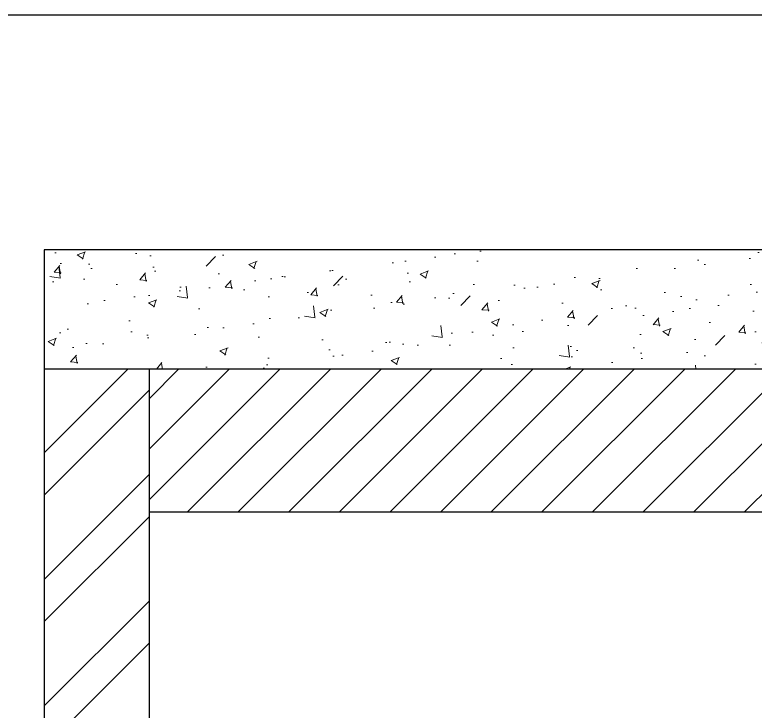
# Model space of a CAD drawing. Header units: millimetres. Extents: x 56222 to 3066687, y -650199 to -121287.
# Drawn here: x 137954.38 to 137985.41, y -183322.99 to -183293.79 of the extents above; entities that cross this region are included whole.
import ezdxf

# ---------------------------------------------------------------- set-up
doc = ezdxf.new("R2010")
doc.units = ezdxf.units.MM
doc.header["$MEASUREMENT"] = 0
doc.layers.add('FURNITURE', color=32, linetype='Continuous', lineweight=9)
doc.layers.add('wall', color=7, linetype='Continuous', lineweight=30)
doc.layers.add('hatch', color=250, linetype='Continuous', lineweight=9, transparency=0.5)
doc.layers.add('str coll', color=6, linetype='Continuous')

msp = doc.modelspace()

# ---------------------------------------------------------------- hatches: boundary and pattern name
at = {"layer": 'hatch'}
h = msp.add_hatch(dxfattribs=at)
h.set_pattern_fill('AR-CONC', color=256, scale=0.5, style=0)
h.set_pattern_definition([(49.99999999999999, (-3212815.925412027, 333560.5847085139), (3.586300913003767, -0.3137606749129755), [0.375, -4.125]), (355, (-3212815.925412027, 333560.5847085139), (-0.693756668065, 3.760960668500059), [0.3, -3.3]), (100.45144446, (-3212815.626553622, 333560.558561794), (2.89254423363556, 3.447199954843147), [0.3187009599999995, -3.505710559999996]), (46.18420000000001, (-3212815.925412027, 333561.5847085139), (5.336206653357862, -0.8275964039653827), [0.5625, -6.1875]), (96.63563549, (-3212815.480728302, 333561.515741979), (4.673309728371142, 4.870593003872752), [0.47805171, -5.258568799999999]), (351.1841639899999, (-3212815.925412027, 333561.5847085139), (4.673309725273866, 4.870593001349951), [0.45, -4.950000005]), (21, (-3212815.425412027, 333561.3347085139), (2.984535260592308, -2.013094453326694), [0.375, -4.125]), (326.0000000000001, (-3212815.425412027, 333561.3347085139), (1.216576659607909, 3.625750225234265), [0.3, -3.3]), (71.45144474, (-3212815.176700757, 333561.166950644), (4.201111883649856, 1.612655764031769), [0.31870095, -3.50571056]), (37.50000000000001, (-3212815.925412027, 333560.5847085139), (0.06079927658645334, 1.664469269156557), [0, -3.26, 0, -3.35, 0, -3.3125]), (7.499999999999999, (-3212815.925412027, 333560.5847085139), (1.315347687210743, 1.972058559411801), [0, -1.91, 0, -3.185, 0, -1.2625]), (327.5, (-3212817.040412027, 333560.5847085139), (2.669112180862045, -0.1127743586718988), [0, -1.25, 0, -3.9, 0, -5.175]), (317.5, (-3212817.540412027, 333560.5847085139), (2.915930846711931, 0.5005249116615886), [0, -1.625, 0, -2.59, 0, -3.675])])
h.paths.add_polyline_path([(138008.9896304429, -183308.6481617391), (138008.989630442, -183326.6481617391), (138017.9922754195, -183326.6481617391), (138017.9922754195, -183303.6481617391), (137955.616017341, -183303.6481617391), (137955.6160173415, -183308.6481617391)])
at = {"layer": 'hatch', "ltscale": 10}
h = msp.add_hatch(dxfattribs=at)
h.set_pattern_fill('ANSI32', color=256, scale=10, angle=-1.272221872585407e-14, style=0)
h.set_pattern_definition([(44.99999999999999, (-3212815.925412027, 333560.5847085139), (-2.651650429449553, 2.651650429449554), []), (44.99999999999999, (-3212814.157645077, 333560.5847085139), (-2.651650429449553, 2.651650429449554), [])])
h.paths.add_polyline_path([(137960.0100513202, -183431.6481617391), (137955.6160173415, -183431.6481617391), (137955.6160173415, -183308.6481617391), (137960.0100513202, -183308.6481617391)])
h.paths.add_polyline_path([(138008.9896304425, -183326.6481617391), (138013.4896304429, -183326.6481617391), (138013.4896304429, -183431.6481617391), (138008.9896304425, -183431.6481617391)])
at = {"layer": 'str coll', "lineweight": 5}
h = msp.add_hatch(dxfattribs=at)
h.set_pattern_fill('ANSI31', color=6, scale=12)
h.set_pattern_definition([(45, (-3212815.925412027, 333560.5847085139), (-1.060660171779821, 1.060660171779821), [])])
h.paths.add_polyline_path([(138008.9896304426, -183314.6481617391), (138008.9896304429, -183308.6481617391), (137960.0100513202, -183308.6481617391), (137960.0100513202, -183314.6481617392)])

# ---------------------------------------------------------------- linework, layer by layer
at = {"layer": 'FURNITURE', "color": 242, "lineweight": 30, "true_color": 0xcd2027}
msp.add_lwpolyline([(137685.7221617231, -183293.7862529205), (138025.0079296527, -183293.7862529205), (138025.0079296527, -183462.656995362), (137685.7221617231, -183462.656995362)], close=True, dxfattribs=at)
at = {"layer": 'str coll', "lineweight": 30}
msp.add_line((138008.9896304425, -183314.6481617391), (137960.0100513202, -183314.6481617392), dxfattribs=at)
at = {"layer": 'wall', "color": 5, "lineweight": 30, "ltscale": 0.5}
for p, q in [((137955.616017341, -183303.6481617391), (137955.6160173415, -183308.6481617391)), ((138017.9922754195, -183303.6481617391), (137955.616017341, -183303.6481617391)), ((138008.9896304425, -183308.6481617391), (137955.6160173415, -183308.6481617391))]:
    msp.add_line(p, q, dxfattribs=at)
at = {"layer": 'wall', "lineweight": 30}
for p, q in [((137955.6160173415, -183308.6481617391), (137955.616017341, -183431.6481617391)), ((137960.0100513202, -183308.6481617391), (137960.0100513202, -183431.6481617391))]:
    msp.add_line(p, q, dxfattribs=at)

doc.saveas('drawing.dxf')
